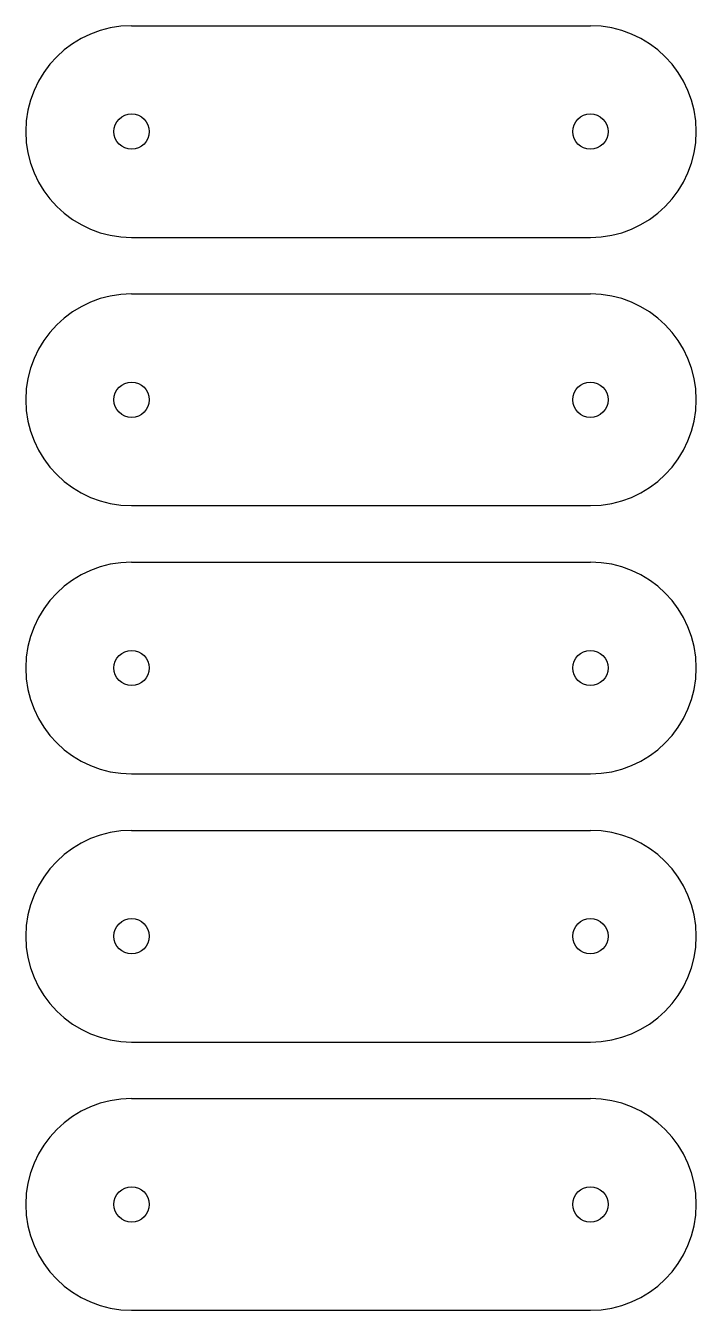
# Model space of a CAD drawing. Extents: x -59 to 36, y -103 to 79.
import ezdxf

# ---------------------------------------------------------------- set-up
doc = ezdxf.new("R2010")
doc.units = 0
doc.header["$MEASUREMENT"] = 0
doc.layers.add('VISIBLE', color=7, linetype='CONTINUOUS')

msp = doc.modelspace()

# ---------------------------------------------------------------- linework, layer by layer
at = {"layer": 'VISIBLE'}
for p, q in [((-43.89, 78.63), (21.11, 78.63)), ((-43.89, 48.63), (21.11, 48.63)), ((-43.89, 40.63), (21.11, 40.63)), ((-43.89, 10.63), (21.11, 10.63)), ((-43.89, 2.63), (21.11, 2.63)), ((-43.89, -27.37), (21.11, -27.37)), ((-43.89, -35.37), (21.11, -35.37)), ((-43.89, -65.37), (21.11, -65.37)), ((-43.89, -73.37), (21.11, -73.37)), ((-43.89, -103.37), (21.11, -103.37))]:
    msp.add_line(p, q, dxfattribs=at)
for centre in [(-43.89, 63.63), (21.11, 63.63), (-43.89, 25.63), (21.11, 25.63), (-43.89, -12.37), (21.11, -12.37), (-43.89, -50.37), (21.11, -50.37), (-43.89, -88.37), (21.11, -88.37)]:
    msp.add_circle(centre, 2.5, dxfattribs=at)
for centre, start, end in [((-43.89, 63.63), 90, 270), ((21.11, 63.63), 270, 90), ((-43.89, 25.63), 90, 270), ((21.11, 25.63), 270, 90), ((-43.89, -12.37), 90, 270), ((21.11, -12.37), 270, 90), ((-43.89, -50.37), 90, 270), ((21.11, -50.37), 270, 90), ((-43.89, -88.37), 90, 270), ((21.11, -88.37), 270, 90)]:
    msp.add_arc(centre, 15, start, end, dxfattribs=at)

doc.saveas('drawing.dxf')
